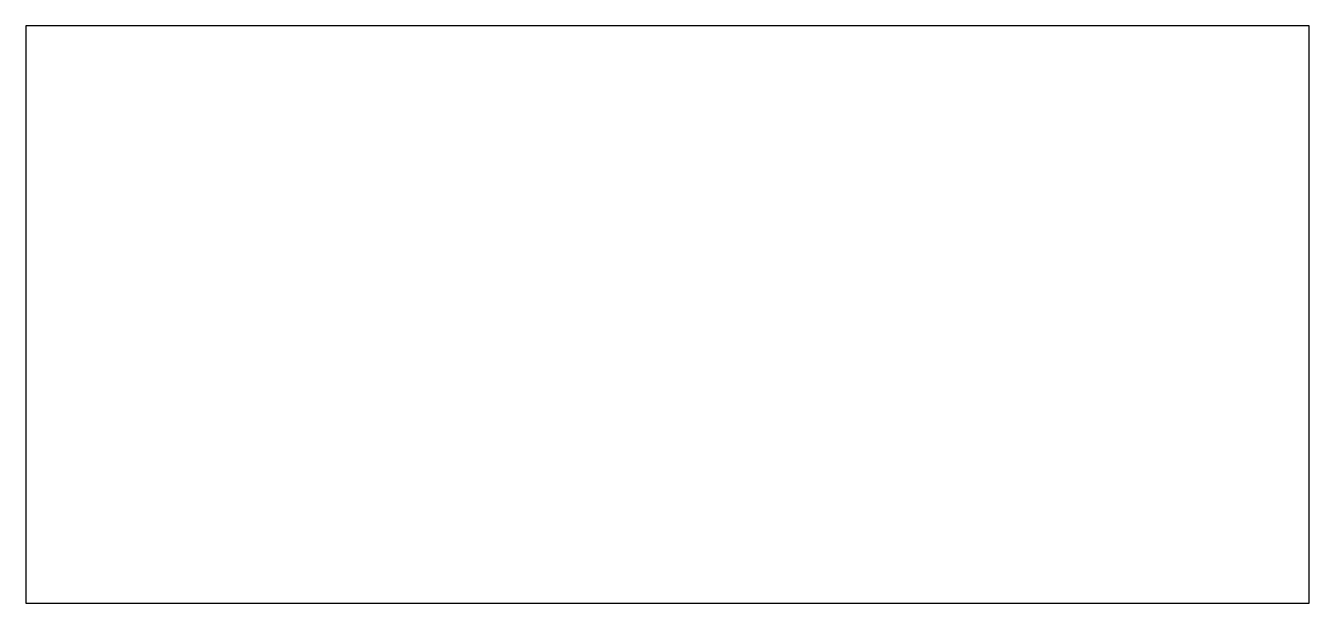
# Model space of a CAD drawing. Header units: metres. Extents: x 0 to 16, y 0 to 7.2.
import ezdxf

# ---------------------------------------------------------------- set-up
doc = ezdxf.new("R2010")
doc.units = ezdxf.units.M

msp = doc.modelspace()

# ---------------------------------------------------------------- linework, layer by layer
msp.add_lwpolyline([(0, 0), (16, 0), (16, 7.2), (0, 7.2), (0, 0)], close=True)

doc.saveas('drawing.dxf')
